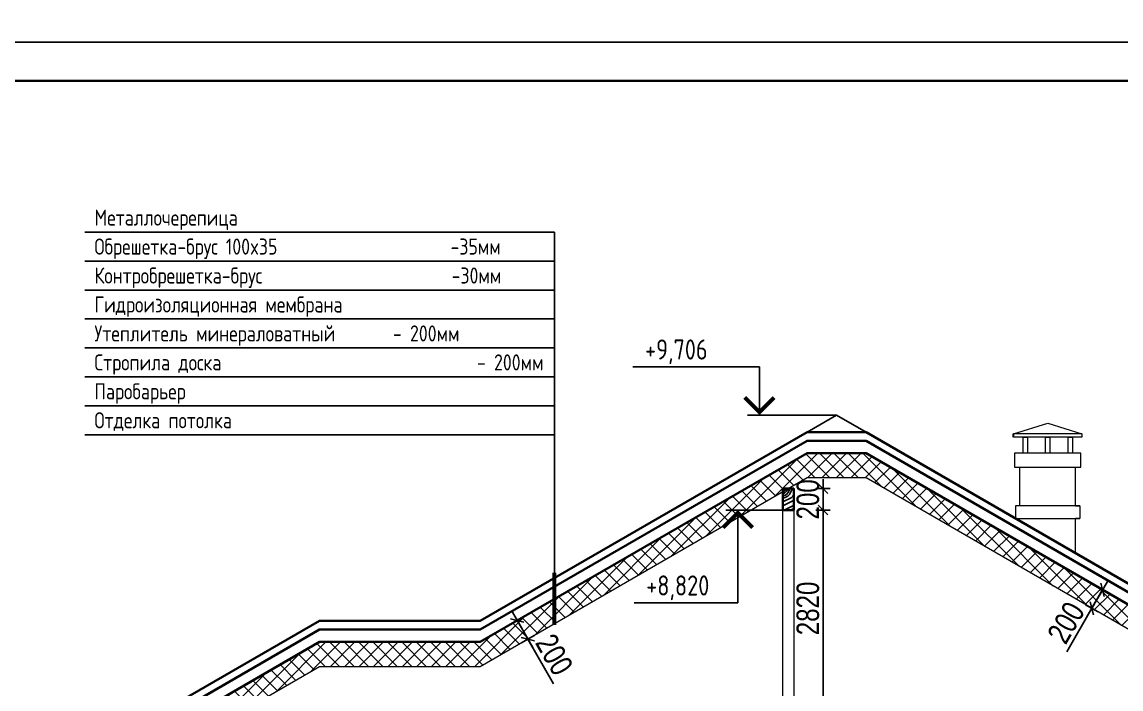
# Model space of a CAD drawing. Extents: x -12289450 to -10763036, y -7834513 to -6150123.
# Drawn here: x -11261643 to -11251388, y -7700570 to -7694349 of the extents above; entities that cross this region are included whole.
import ezdxf

# ---------------------------------------------------------------- set-up
doc = ezdxf.new("R2010")
doc.units = 0
doc.header["$LTSCALE"] = 25
doc.header["$PDMODE"] = 35
doc.layers.get('DefPoints').update_dxf_attribs({"color": 10, "lineweight": 30})
for name, color, linetype in [('005-РАЗМЕРЫ', 252, 'Continuous'), ('008-ШТРИХОВКА', 252, 'Continuous'), ('ArchiCAD', 7, 'Continuous'), ('Крыши', 7, 'Continuous'), ('Новое', 51, 'Continuous'), ('Примечания', 7, 'Continuous')]:
    doc.layers.add(name, color=color, linetype=linetype)
doc.layers.add('RAZMER', color=7, linetype='Continuous', lineweight=9)
doc.layers.add('тонкий', color=114, linetype='Continuous', lineweight=20)
doc.styles.add('GOST 2.304', font='cs_gost2304.shx')
doc.styles.add('TXT0', font='txt', dxfattribs={"width": 0.8})
doc.dimstyles.new('Копия(5) РАЗМЕРЫ', dxfattribs={"dimscale": 30, "dimtxt": 7, "dimasz": 0.15, "dimexe": 0, "dimexo": 0, "dimgap": 1.2, "dimtad": 1, "dimdec": 0, "dimzin": 0, "dimdsep": 46, "dimtxsty": 'TXT0', "dimblk1": 'A8MITTA', "dimblk2": 'A8MITTA', "dimsah": 1, "dimcen": 2, "dimse1": 1, "dimse2": 1, "dimadec": 0, "dimazin": 0, "dimtp": 6, "dimtm": 6, "dimtfac": 1, "dimtdec": 0, "dimtofl": 0, "dimtmove": 0, "dimatfit": 3, "dimldrblk": 'A8MITTA', "dimfxl": 0, "dimtolj": 1, "dimtzin": 0, "dimarcsym": 0})

# ---------------------------------------------------------------- blocks, each defined once
blk = doc.blocks.new('A8MITTA', base_point=(3180, 3140))
for p, q in [((3170, 3130), (3190, 3150)), ((3180, 3155), (3180, 3125)), ((3160, 3140), (3200, 3140))]:
    blk.add_line(p, q)
blk = doc.blocks.new('*D129')
at = {"layer": '005-РАЗМЕРЫ', "color": 0, "lineweight": -2, "ltscale": 4, "transparency": 16777216}
blk.add_arc((-11260806, -7701481), 1353, 0.1906, 29.8094, dxfattribs=at)
at = {"layer": 'DefPoints', "color": 0, "ltscale": 4, "transparency": 16777216}
for p in [(-11258867, -7700361), (-11260442, -7701271), (-11259473, -7701246), (-11260192, -7701481), (-11247892, -7701481)]:
    blk.add_point(p, dxfattribs=at)
at = {"layer": '005-РАЗМЕРЫ', "color": 0, "lineweight": -2, "ltscale": 4, "transparency": 16777216, "xscale": 4.5, "yscale": 4.5, "zscale": 4.5}
for p, rotation in [((-11259634, -7700804), 119.9047113082358), ((-11259453, -7701481), 270.0952886886451)]:
    blk.add_blockref('A8MITTA', p, dxfattribs=dict(at, rotation=rotation))
at = {"layer": '005-РАЗМЕРЫ', "color": 0, "lineweight": 25, "ltscale": 4, "transparency": 16777216, "insert": (-11259395, -7700989), "char_height": 210, "attachment_point": 5, "rotation": 289.1994, "style": 'TXT0'}
blk.add_mtext('\\A1;30°', dxfattribs=at)
blk = doc.blocks.new('*D698')
at = {"layer": '005-РАЗМЕРЫ', "color": 0, "lineweight": -2, "ltscale": 4, "transparency": 16777216}
for p, q in [((-11251562, -7699648), (-11251657, -7699813)), ((-11251660, -7699817), (-11251894, -7700223))]:
    blk.add_line(p, q, dxfattribs=at)
at = {"layer": 'DefPoints', "color": 0, "ltscale": 4, "transparency": 16777216}
for p in [(-11251560, -7699644), (-11251337, -7699772), (-11251437, -7699945)]:
    blk.add_point(p, dxfattribs=at)
at = {"layer": '005-РАЗМЕРЫ', "color": 0, "lineweight": -2, "ltscale": 4, "transparency": 16777216, "xscale": 4.5, "yscale": 4.5, "zscale": 4.5}
for p, rotation in [((-11251560, -7699644), 60.00000000000428), ((-11251660, -7699817), 240.0000000000043)]:
    blk.add_blockref('A8MITTA', p, dxfattribs=dict(at, rotation=rotation))
at = {"layer": '005-РАЗМЕРЫ', "color": 0, "lineweight": 25, "ltscale": 4, "transparency": 16777216, "insert": (-11251900, -7699951), "char_height": 210, "attachment_point": 5, "rotation": 60, "style": 'TXT0'}
blk.add_mtext('\\A1;200', dxfattribs=at)
blk = doc.blocks.new('*D699')
at = {"layer": '005-РАЗМЕРЫ', "color": 0, "lineweight": -2, "ltscale": 4, "transparency": 16777216}
for p, q in [((-11257020, -7699935), (-11256924, -7700101)), ((-11256922, -7700105), (-11256682, -7700520))]:
    blk.add_line(p, q, dxfattribs=at)
at = {"layer": 'DefPoints', "color": 0, "ltscale": 4, "transparency": 16777216}
for p in [(-11257100, -7699976), (-11257000, -7700149), (-11256922, -7700105)]:
    blk.add_point(p, dxfattribs=at)
at = {"layer": '005-РАЗМЕРЫ', "color": 0, "lineweight": -2, "ltscale": 4, "transparency": 16777216, "xscale": 4.5, "yscale": 4.5, "zscale": 4.5}
for p, rotation in [((-11257022, -7699931), 119.9999999999957), ((-11256922, -7700105), 299.9999999999957)]:
    blk.add_blockref('A8MITTA', p, dxfattribs=dict(at, rotation=rotation))
at = {"layer": '005-РАЗМЕРЫ', "color": 0, "lineweight": 25, "ltscale": 4, "transparency": 16777216, "insert": (-11256676, -7700249), "char_height": 210, "attachment_point": 5, "rotation": 300, "style": 'TXT0'}
blk.add_mtext('\\A1;200', dxfattribs=at)
blk = doc.blocks.new('*D724')
at = {"layer": '005-РАЗМЕРЫ', "color": 0, "lineweight": -2, "ltscale": 4, "transparency": 16777216}
blk.add_line((-11254168, -7701716), (-11254168, -7698905), dxfattribs=at)
at = {"layer": 'DefPoints', "color": 0, "ltscale": 4, "transparency": 16777216}
for p in [(-11254168, -7698901), (-11253969, -7698901), (-11254302, -7701721)]:
    blk.add_point(p, dxfattribs=at)
at = {"layer": '005-РАЗМЕРЫ', "color": 0, "lineweight": -2, "ltscale": 4, "transparency": 16777216, "xscale": 4.5, "yscale": 4.5, "zscale": 4.5}
for p, rotation in [((-11254168, -7698901), 90), ((-11254168, -7701721), 270)]:
    blk.add_blockref('A8MITTA', p, dxfattribs=dict(at, rotation=rotation))
at = {"layer": '005-РАЗМЕРЫ', "color": 0, "lineweight": 25, "ltscale": 4, "transparency": 16777216, "insert": (-11254309, -7699818), "char_height": 210, "attachment_point": 5, "rotation": 90, "style": 'TXT0'}
blk.add_mtext('\\A1;2820', dxfattribs=at)
blk = doc.blocks.new('*D784')
at = {"layer": '005-РАЗМЕРЫ', "color": 0, "lineweight": -2, "ltscale": 4, "transparency": 16777216}
blk.add_line((-11254168, -7698705), (-11254168, -7698896), dxfattribs=at)
at = {"layer": 'DefPoints', "color": 0, "ltscale": 4, "transparency": 16777216}
for p in [(-11254442, -7698701), (-11254442, -7698901), (-11254168, -7698901)]:
    blk.add_point(p, dxfattribs=at)
at = {"layer": '005-РАЗМЕРЫ', "color": 0, "lineweight": -2, "ltscale": 4, "transparency": 16777216, "xscale": 4.5, "yscale": 4.5, "zscale": 4.5}
for p, rotation in [((-11254168, -7698701), 90), ((-11254168, -7698901), 270)]:
    blk.add_blockref('A8MITTA', p, dxfattribs=dict(at, rotation=rotation))
at = {"layer": '005-РАЗМЕРЫ', "color": 0, "lineweight": 25, "ltscale": 4, "transparency": 16777216, "insert": (-11254309, -7698801), "char_height": 210, "attachment_point": 5, "rotation": 90, "style": 'TXT0'}
blk.add_mtext('\\A1;200', dxfattribs=at)

msp = doc.modelspace()

# ---------------------------------------------------------------- hatches: boundary and pattern name
at = {"layer": '008-ШТРИХОВКА', "ltscale": 4}
h = msp.add_hatch(dxfattribs=at)
h.set_pattern_fill('ANSI37', color=256, scale=30, style=0)
h.set_pattern_definition([(45, (-11648016.35, -7050638.57), (-67.351921, 67.351921), []), (135, (-11648016.35, -7050638.57), (-67.351921, -67.351921), [])])
h.paths.add_polyline_path([(-11257366.7, -7700361.3), (-11256672.7, -7699960.6), (-11256672.7, -7699729.7), (-11257366.7, -7700130.3), (-11258866.7, -7700130.3), (-11260571.7, -7701114.7), (-11260571.7, -7701345.7), (-11260519.8, -7701315.7), (-11260316.7, -7701198.4), (-11260316.7, -7701165.7), (-11260260, -7701165.7), (-11258866.7, -7700361.3)])
h.paths.add_polyline_path([(-11254316.7, -7698600.4), (-11253766.7, -7698600.4), (-11250141.7, -7700693.3), (-11249786.6, -7700693.3), (-11249786.6, -7700462.3), (-11250141.7, -7700462.3), (-11253766.7, -7698369.4), (-11254316.7, -7698369.4), (-11256672.7, -7699729.7), (-11256672.7, -7699960.6)])
h.paths.add_polyline_path([(-11249786.6, -7700462.3), (-11249786.6, -7700693.3), (-11247891.7, -7700693.3), (-11247891.7, -7700462.3)])
at = {"layer": '008-ШТРИХОВКА'}
h = msp.add_hatch(dxfattribs=at)
h.set_pattern_fill('WOODFACE', color=251, scale=300, style=0, pattern_type=2)
h.set_pattern_definition([(0, (419614.43, -591485.98), (300, 300), [15, -285]), (90, (419734.43, -591380.98), (-300, 300), [30, -270]), (45, (419674.43, -591410.98), (3e-14, 300), [21.21, -63.63, 21.21, -42.42, 148.5, -127.2940687]), (45, (419599.43, -591500.98), (3e-14, 300), [21.213, -42.426, 21.213, -339.4120686]), (45, (419704.43, -591470.98), (3e-14, 300), [21.213, -403.0510686]), (45, (419734.43, -591485.98), (3e-14, 300), [21.213, -403.0510686]), (45, (419689.43, -591455.98), (3e-14, 300), [21.213, -403.0510686]), (45, (419674.43, -591440.98), (3e-14, 300), [42.426, -381.8380686]), (45, (419749.43, -591215.98), (3e-14, 300), [42.426, -381.8380686]), (45, (419644.43, -591425.98), (3e-14, 300), [84.852, -339.4120686]), (45, (419629.43, -591410.98), (3e-14, 300), [84.852, -339.4120686]), (45, (419824.43, -591320.98), (3e-14, 300), [84.852, -339.4120686]), (45, (419614.43, -591380.98), (3e-14, 300), [63.6396, -360.6244686]), (45, (419554.43, -591335.98), (3e-14, 300), [63.6396, -360.6244686]), (45, (419584.43, -591365.98), (3e-14, 300), [63.6396, -360.6244686]), (45, (419779.43, -591275.98), (3e-14, 300), [106.06602, -318.1980486]), (45, (419749.43, -591260.98), (3e-14, 300), [106.06602, -318.1980486]), (45, (419779.43, -591335.98), (3e-14, 300), [148.492424, -275.7716445]), (26.5650512, (419644.43, -591455.98), (300, 1e-07), [33.541017, -637.279374]), (26.5650512, (419704.43, -591365.98), (300, 1e-07), [33.541017, -637.279374]), (26.5650512, (419689.43, -591395.98), (300, 1e-07), [33.541017, -637.279374]), (26.5650512, (419629.43, -591485.98), (300, 1e-07), [67.08204, -603.738353]), (26.5650512, (419689.43, -591350.98), (300, 1e-07), [100.623059, -570.197334]), (26.5650512, (419659.43, -591335.98), (300, 1e-07), [134.1640785, -536.6563146]), (26.5650512, (419629.43, -591320.98), (300, 1e-07), [134.1640785, -536.6563146]), (26.5650512, (419584.43, -591230.98), (300, 1e-07), [134.1640785, -536.6563146]), (26.5650512, (419584.43, -591260.98), (300, 1e-07), [167.7051, -503.115293]), (26.5650512, (419599.43, -591290.98), (300, 1e-07), [167.7051, -503.115293]), (63.4349488, (419704.43, -591410.98), (2e-08, 300), [33.541017, -637.279374]), (63.4349488, (419659.43, -591440.98), (2e-08, 300), [33.541017, -637.279374]), (63.4349488, (419614.43, -591485.98), (2e-08, 300), [67.08204, -603.738353]), (63.4349488, (419704.43, -591440.98), (2e-08, 300), [67.08204, -603.738353]), (63.4349488, (419584.43, -591500.98), (2e-08, 300), [100.623059, -570.197334]), (63.4349488, (419554.43, -591500.98), (2e-08, 300), [134.1640785, -536.6563146]), (63.4349488, (419824.43, -591485.98), (2e-08, 300), [134.1640785, -536.6563146]), (63.4349488, (419719.43, -591455.98), (2e-08, 300), [134.1640785, -536.6563146]), (63.4349488, (419779.43, -591485.98), (2e-08, 300), [167.7051, -503.115293]), (63.4349488, (419749.43, -591470.98), (2e-08, 300), [167.7051, -503.115293])])
h.paths.add_polyline_path([(-11254441.7, -7698900.7), (-11254441.7, -7698700.7), (-11254541.7, -7698700.7), (-11254541.7, -7698900.7)])

# ---------------------------------------------------------------- linework, layer by layer
at = {"layer": '008-ШТРИХОВКА', "color": 116, "lineweight": 60, "ltscale": 3}
msp.add_lwpolyline([(-11256672.7, -7699971.5), (-11256672.7, -7699484.6)], dxfattribs=at)
at = {"layer": 'ArchiCAD', "color": 7, "linetype": 'Continuous', "lineweight": 35}
msp.add_lwpolyline([(-11265578.5, -7694896.2), (-11237138.6, -7694896.2), (-11237138.6, -7715560.1), (-11265578.5, -7715560.1)], close=True, dxfattribs=at)
at = {"layer": 'RAZMER', "lineweight": 5, "ltscale": 4}
for points in [[(-11252301.7, -7698370.7), (-11252301.7, -7698220.7), (-11252301.7, -7698220.7), (-11252261.7, -7698220.7), (-11252261.7, -7698370.7), (-11252301.7, -7698370.7)], [(-11252091.7, -7698370.7), (-11252091.7, -7698220.7), (-11252091.7, -7698220.7), (-11252051.7, -7698220.7), (-11252051.7, -7698370.7), (-11252091.7, -7698370.7)], [(-11251881.7, -7698370.7), (-11251881.7, -7698220.7), (-11251881.7, -7698220.7), (-11251841.7, -7698220.7), (-11251841.7, -7698370.7), (-11251881.7, -7698370.7)]]:
    msp.add_lwpolyline(points, dxfattribs=at)
at = {"layer": 'RAZMER', "color": 1, "lineweight": 35, "ltscale": 4}
msp.add_lwpolyline([(-11254541.7, -7698700.7), (-11254541.7, -7698900.7), (-11254441.7, -7698900.7), (-11254441.7, -7698700.7)], close=True, dxfattribs=at)
at = {"layer": 'Крыши', "lineweight": 5, "ltscale": 3}
for p, q in [((-11252391.7, -7698190.7), (-11252071.7, -7698089.1)), ((-11252071.7, -7698089.1), (-11251751.7, -7698190.7)), ((-11251751.7, -7698190.7), (-11252391.7, -7698190.7)), ((-11251751.7, -7698220.7), (-11252391.7, -7698220.7)), ((-11251751.7, -7698190.7), (-11251751.7, -7698190.7)), ((-11251751.7, -7698190.7), (-11251751.7, -7698220.7))]:
    msp.add_line(p, q, dxfattribs=at)
at = {"layer": 'Крыши', "lineweight": 35, "ltscale": 3}
for p, q in [((-11254316.7, -7698254), (-11257366.7, -7700014.9)), ((-11254316.7, -7698369.4), (-11257366.7, -7700130.3)), ((-11258866.7, -7699934), (-11257366.7, -7699934)), ((-11258866.7, -7700014.9), (-11261441.7, -7701501.5)), ((-11257366.7, -7700014.9), (-11258866.7, -7700014.9)), ((-11258866.7, -7700130.3), (-11261391.7, -7701588.2)), ((-11257366.7, -7700130.3), (-11258866.7, -7700130.3))]:
    msp.add_line(p, q, dxfattribs=at)
at = {"layer": 'Крыши', "lineweight": 30, "ltscale": 3}
for q in [(-11252391.7, -7698190.7), (-11252391.7, -7698220.7), (-11252391.7, -7698220.7)]:
    msp.add_line((-11252391.7, -7698220.7), q, dxfattribs=at)
at = {"layer": 'Крыши', "lineweight": 18, "ltscale": 3}
for p, q in [((-11254316.7, -7698600.4), (-11257366.7, -7700361.3)), ((-11258866.7, -7700361.3), (-11260441.7, -7701270.6)), ((-11257366.7, -7700361.3), (-11258866.7, -7700361.3))]:
    msp.add_line(p, q, dxfattribs=at)
at = {"layer": 'Крыши', "lineweight": 25, "ltscale": 3}
msp.add_lwpolyline([(-11254316.7, -7698173.1), (-11254041.7, -7698014.4), (-11253766.7, -7698173.1)], dxfattribs=at)
at = {"layer": 'Крыши', "lineweight": 35, "ltscale": 3}
for points in [[(-11254316.7, -7698173.1), (-11257366.7, -7699934)], [(-11253766.7, -7698173.1), (-11254316.7, -7698173.1)], [(-11253766.7, -7698254), (-11254316.7, -7698254)], [(-11253766.7, -7698173.1), (-11250141.7, -7700266), (-11246641.7, -7700266)], [(-11253766.7, -7698254), (-11250141.7, -7700346.8), (-11246641.7, -7700346.8)], [(-11253766.7, -7698369.4), (-11254316.7, -7698369.4)], [(-11253766.7, -7698369.4), (-11250141.7, -7700462.3), (-11246641.7, -7700462.3)], [(-11258866.7, -7699934), (-11261441.7, -7701420.7)], [(-11258866.7, -7699934), (-11257366.7, -7699934)], [(-11258866.7, -7700014.9), (-11261441.7, -7701501.5)]]:
    msp.add_lwpolyline(points, dxfattribs=at)
at = {"layer": 'Крыши', "lineweight": 5, "ltscale": 3}
for points in [[(-11252141.7, -7698370.7), (-11252381.7, -7698370.7), (-11252381.7, -7698500.7), (-11252331.7, -7698500.7)], [(-11252381.7, -7698500.7), (-11251761.7, -7698500.7), (-11251761.7, -7698370.7), (-11252381.7, -7698370.7)], [(-11252331.7, -7698860.7), (-11252331.7, -7698500.7)], [(-11251811.7, -7698860.7), (-11251811.7, -7698500.7)], [(-11251771.7, -7698860.7), (-11252371.7, -7698860.7), (-11252371.7, -7698980.7), (-11251771.7, -7698980.7)], [(-11251811.7, -7698860.7), (-11251771.7, -7698860.7), (-11251771.7, -7698980.7), (-11251811.7, -7698980.7)], [(-11251811.7, -7699301.8), (-11251811.7, -7698980.7)]]:
    msp.add_lwpolyline(points, dxfattribs=at)
at = {"layer": 'Крыши', "lineweight": 18, "ltscale": 3}
for points in [[(-11253766.7, -7698600.4), (-11254316.7, -7698600.4)], [(-11247891.7, -7700693.3), (-11250141.7, -7700693.3), (-11253766.7, -7698600.4)]]:
    msp.add_lwpolyline(points, dxfattribs=at)
msp.add_lwpolyline([(-11254541.7, -7698900.7), (-11254441.7, -7698900.7), (-11254441.7, -7701720.7), (-11254541.7, -7701720.7)], close=True, dxfattribs=at)
at = {"layer": 'Новое', "color": 7, "linetype": 'Continuous'}
for points in [[(-11267018.5, -7672261.3), (-11235518.6, -7672261.3), (-11235518.6, -7694536.2), (-11267018.5, -7694536.2)], [(-11267018.5, -7672261.3), (-11235518.6, -7672261.3), (-11235518.6, -7694536.2), (-11267018.5, -7694536.2)], [(-11267018.5, -7694536.2), (-11236778.6, -7694536.2), (-11236778.6, -7715920.1), (-11267018.5, -7715920.1)], [(-11267018.5, -7694536.2), (-11236778.6, -7694536.2), (-11236778.6, -7715920.1), (-11267018.5, -7715920.1)]]:
    msp.add_lwpolyline(points, close=True, dxfattribs=at)
at = {"layer": 'Примечания', "linetype": 'Continuous', "lineweight": 25, "ltscale": 75}
for p, q in [((-11254761.4, -7697564.4), (-11255941.4, -7697564.4)), ((-11254761.4, -7698014.4), (-11254761.4, -7697564.4)), ((-11254041.7, -7698014.4), (-11254873.9, -7698014.4)), ((-11254541.7, -7698900.7), (-11255075.7, -7698900.7)), ((-11254963.2, -7698900.7), (-11254963.2, -7699765.1)), ((-11254963.2, -7699765.1), (-11255930.7, -7699765.1))]:
    msp.add_line(p, q, dxfattribs=at)
at = {"layer": 'Примечания', "linetype": 'Continuous', "lineweight": 25, "ltscale": 75, "const_width": 37.5}
for points in [[(-11254898.2, -7697851.1), (-11254761.4, -7697987.8), (-11254624.7, -7697851.1)], [(-11254826.5, -7699064), (-11254963.2, -7698927.2), (-11255099.9, -7699064)]]:
    msp.add_lwpolyline(points, dxfattribs=at)
at = {"layer": 'тонкий', "lineweight": 25, "ltscale": 2}
for p, q in [((-11261056.5, -7696308.3), (-11256672.7, -7696308.3)), ((-11256672.7, -7698063.3), (-11256672.7, -7696308.3)), ((-11261056.5, -7696578.3), (-11256672.7, -7696578.3)), ((-11261056.5, -7696848.3), (-11256672.7, -7696848.3)), ((-11261056.5, -7697118.3), (-11256672.7, -7697118.3)), ((-11261056.5, -7697388.3), (-11256672.7, -7697388.3)), ((-11256672.7, -7699907.7), (-11256672.7, -7697613.3)), ((-11261056.5, -7697658.3), (-11256672.7, -7697658.3)), ((-11261056.5, -7697658.3), (-11256672.7, -7697658.3)), ((-11261056.5, -7697928.3), (-11256672.7, -7697928.3)), ((-11261056.5, -7697928.3), (-11256672.7, -7697928.3)), ((-11261056.5, -7698198.3), (-11256672.7, -7698198.3))]:
    msp.add_line(p, q, dxfattribs=at)

# ---------------------------------------------------------------- texts
at = {"layer": 'Примечания', "linetype": 'Continuous', "lineweight": 25, "ltscale": 75, "style": 'GOST 2.304'}
for s, p in [('+9,706', (-11255828.9, -7697496.9)), ('+8,820', (-11255818.2, -7699697.6))]:
    msp.add_text(s, height=187.5, dxfattribs=at).set_placement(p)
at = {"layer": 'тонкий', "lineweight": 25, "ltscale": 2, "style": 'GOST 2.304'}
for s, p in [('Металлочерепица ', (-11260966.5, -7696248.3)), ('Обрешетка-брус 100x35                     -35мм', (-11260966.5, -7696518.3)), ('Контробрешетка-брус                       -30мм', (-11260966.5, -7696788.3)), ('Гидроизоляционная мембрана', (-11260966.5, -7697058.3)), ('Утеплитель минераловатный       - 200мм', (-11260966.5, -7697328.3)), ('Стропила доска                               - 200мм', (-11260966.5, -7697598.3)), ('Паробарьер', (-11260966.5, -7697868.3)), ('Отделка потолка', (-11260966.5, -7698138.3))]:
    msp.add_text(s, height=150, dxfattribs=at).set_placement(p)

# ---------------------------------------------------------------- dimensions: what is measured, and where the dimension line sits
at = {"layer": '005-РАЗМЕРЫ', "lineweight": 25, "ltscale": 4}
for base, p1, p2, angle, picture, middle, dimtype in [((-11254167.6, -7698900.7), (-11254441.7, -7698700.7), (-11254441.7, -7698900.7), 90, '*D784', (-11254167.6, -7698800.7), 160), ((-11254167.6, -7698900.7), (-11254301.7, -7701720.7), (-11253969.2, -7698900.7), 90, '*D724', (-11254167.6, -7699817.6), 160), ((-11251559.5, -7699643.7), (-11251437.1, -7699945.3), (-11251337.1, -7699772.1), 60, '*D698', (-11251777.8, -7700021.8), 161), ((-11256922.2, -7700104.7), (-11257099.5, -7699976.1), (-11256999.5, -7700149.3), 300, '*D699', (-11256798.5, -7700319), 161)]:
    dim = msp.add_linear_dim(base=base, p1=p1, p2=p2, angle=angle, dimstyle='Копия(5) РАЗМЕРЫ', dxfattribs=at)
    dim.commit()
    dim.dimension.update_dxf_attribs({"geometry": picture, "text_midpoint": middle, "dimtype": dimtype})
dim = msp.add_angular_dim_2l(base=(-11259473.3, -7701245.8), line1=((-11258866.7, -7700361.3), (-11260441.7, -7701270.6)), line2=((-11260191.7, -7701480.7), (-11247891.7, -7701480.7)), dimstyle='Копия(5) РАЗМЕРЫ', dxfattribs=at)
dim.commit()
dim.dimension.update_dxf_attribs({"geometry": '*D129', "text_midpoint": (-11259527.9, -7701035.8), "dimtype": 162})

doc.saveas('drawing.dxf')
